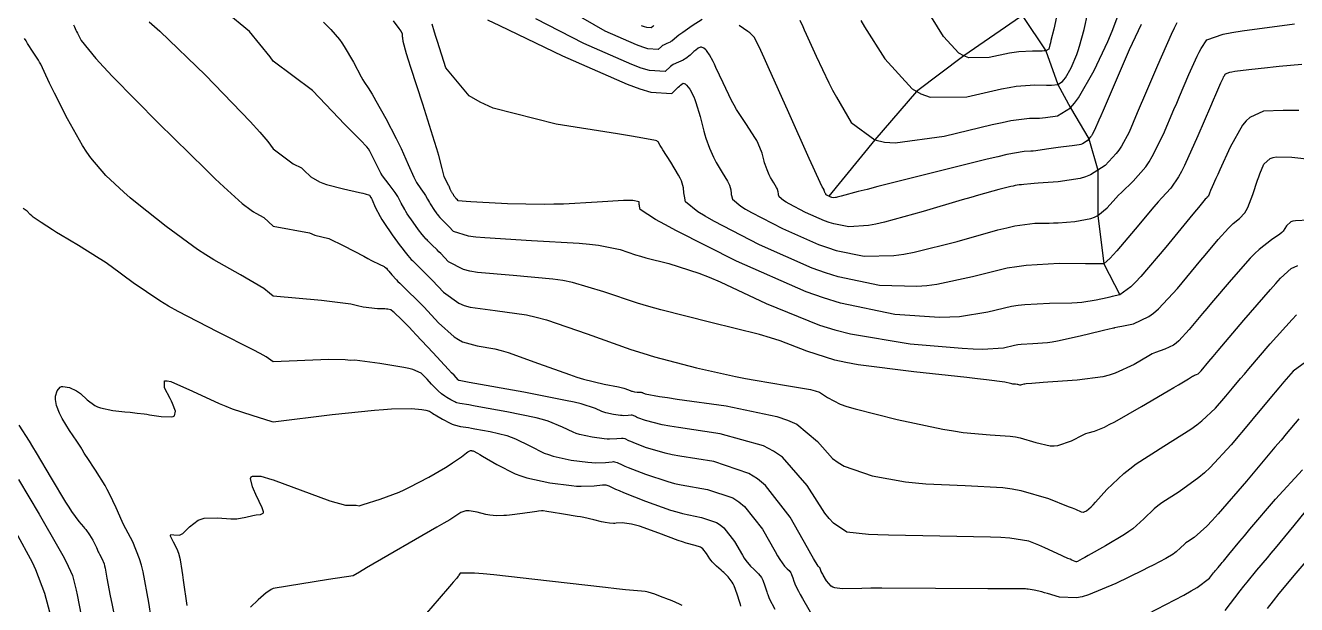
# Model space of a CAD drawing. Header units: metres. Extents: x 837475 to 838479, y 1189012 to 1191015.
# Drawn here: x 837973.4 to 838110, y 1189775.9 to 1189838.2 of the extents above; entities that cross this region are included whole.
import ezdxf

# ---------------------------------------------------------------- set-up
doc = ezdxf.new("R2010")
doc.units = ezdxf.units.M
doc.header["$LTSCALE"] = 0.3
for name, color, linetype in [('COTAS 10', 1, 'Continuous'), ('COTAS INT', 252, 'Continuous'), ('DRENAJE', 5, 'Continuous')]:
    doc.layers.add(name, color=color, linetype=linetype)

msp = doc.modelspace()

# ---------------------------------------------------------------- linework, layer by layer
at = {"layer": 'COTAS 10'}
for points, elevation in [([(838046.109, 1189838.784), (838045.052, 1189838.096), (838044.027, 1189837.395), (838043.807, 1189837.238), (838043.614, 1189837.097), (838043.144, 1189836.718), (838042.84, 1189836.474), (838042.752, 1189836.417), (838042.661, 1189836.365), (838042.319, 1189836.216), (838041.959, 1189836.044), (838041.858, 1189835.978), (838041.757, 1189835.903), (838041.383, 1189835.565), (838040.282, 1189835.628), (838039.722, 1189835.807), (838039.051, 1189836.055), (838035.703, 1189837.532), (838032.129, 1189839.591)], 1820), ([(838005.436, 1189838.517), (838006.22, 1189837.721), (838007.133, 1189836.643), (838007.393, 1189836.275), (838007.656, 1189835.877), (838008.628, 1189834.187), (838009.474, 1189832.617), (838009.656, 1189832.294), (838009.816, 1189832.02), (838010.205, 1189831.433), (838010.645, 1189830.764), (838010.836, 1189830.438), (838011.058, 1189830.05), (838012.107, 1189828.142), (838013.235, 1189825.981), (838013.506, 1189825.434), (838013.759, 1189824.91), (838014.521, 1189823.204), (838015.121, 1189821.851), (838015.271, 1189821.55), (838015.414, 1189821.28), (838015.873, 1189820.571), (838016.236, 1189820.099), (838016.318, 1189819.978), (838016.393, 1189819.863), (838016.597, 1189819.484), (838016.796, 1189819.099), (838016.867, 1189818.98), (838016.945, 1189818.855), (838017.285, 1189818.36), (838017.616, 1189817.907), (838017.689, 1189817.81), (838017.754, 1189817.724), (838017.92, 1189817.515), (838018.061, 1189817.36), (838018.111, 1189817.309), (838018.165, 1189817.255), (838018.397, 1189817.029), (838018.704, 1189816.724), (838018.806, 1189816.619), (838018.914, 1189816.506), (838019.365, 1189816.026), (838020.954, 1189815.548), (838021.78, 1189815.437), (838022.773, 1189815.334), (838027.755, 1189815.037), (838032.911, 1189814.739), (838034.014, 1189814.636), (838034.977, 1189814.524), (838037.282, 1189814.044), (838038.929, 1189813.488), (838039.476, 1189813.327), (838040.063, 1189813.164), (838042.513, 1189812.551), (838045.767, 1189811.51), (838046.861, 1189811.076), (838048.038, 1189810.58), (838052.986, 1189808.265), (838058.703, 1189805.94), (838060.366, 1189805.437), (838062.062, 1189804.996), (838068.477, 1189803.915), (838074.049, 1189803.439), (838075.215, 1189803.379), (838076.218, 1189803.35), (838078.477, 1189803.506), (838079.687, 1189803.793), (838080.029, 1189803.847), (838080.373, 1189803.889), (838081.638, 1189803.95), (838083.2, 1189804.069), (838083.731, 1189804.149), (838084.305, 1189804.248), (838086.737, 1189804.776), (838088.934, 1189805.307), (838089.36, 1189805.409), (838089.708, 1189805.492), (838090.308, 1189805.625), (838090.383, 1189805.634), (838090.401, 1189805.638), (838090.416, 1189805.642), (838090.461, 1189805.661), (838090.787, 1189805.738), (838090.98, 1189805.778), (838091.218, 1189805.827), (838092.449, 1189806.074), (838094.103, 1189806.841), (838094.607, 1189807.217), (838095.132, 1189807.665), (838097.196, 1189809.876), (838099.201, 1189812.311), (838099.688, 1189812.899), (838100.147, 1189813.451), (838101.558, 1189815.133), (838102.652, 1189816.358), (838102.91, 1189816.62), (838103.15, 1189816.85), (838103.853, 1189817.402), (838104.424, 1189818.003), (838104.58, 1189818.263), (838104.734, 1189818.564), (838105.283, 1189819.987), (838105.791, 1189821.511), (838105.921, 1189821.875), (838106.045, 1189822.213), (838106.451, 1189823.227), (838107.143, 1189823.859), (838107.447, 1189823.957), (838107.8, 1189824.022), (838109.484, 1189823.979), (838111.704, 1189823.747)], 1830), ([(838093.267, 1189838.268), (838092.297, 1189836.194), (838091.99, 1189835.514), (838091.667, 1189834.786), (838090.362, 1189831.775), (838089.184, 1189829.011), (838088.94, 1189828.44), (838088.732, 1189827.953), (838088.28, 1189826.893), (838088.021, 1189826.407), (838087.935, 1189826.281), (838087.844, 1189826.159), (838087.462, 1189825.749), (838086.961, 1189825.429), (838086.794, 1189825.364), (838086.615, 1189825.308), (838085.868, 1189825.192), (838084.944, 1189825.108), (838084.654, 1189825.073), (838084.349, 1189825.033), (838083.124, 1189824.845), (838081.951, 1189824.672), (838081.678, 1189824.641), (838081.429, 1189824.618), (838080.718, 1189824.594), (838078.864, 1189824.259), (838077.894, 1189824.039), (838076.726, 1189823.764), (838070.857, 1189822.313), (838064.998, 1189820.826), (838063.835, 1189820.528), (838062.872, 1189820.281), (838061.056, 1189819.801), (838060.611, 1189819.679), (838060.512, 1189819.657), (838060.425, 1189819.641), (838060.199, 1189819.623), (838060.028, 1189819.658), (838059.975, 1189819.675), (838059.92, 1189819.695), (838059.703, 1189819.791), (838059.514, 1189819.889), (838059.478, 1189819.909), (838059.448, 1189819.927), (838059.397, 1189819.969), (838059.392, 1189819.993), (838059.39, 1189820.005), (838059.388, 1189820.027), (838059.38, 1189820.056), (838059.375, 1189820.067), (838059.369, 1189820.079), (838059.336, 1189820.133), (838059.3, 1189820.194), (838059.291, 1189820.21), (838059.283, 1189820.225), (838059.258, 1189820.28), (838059.237, 1189820.341), (838059.231, 1189820.361), (838059.225, 1189820.383), (838059.201, 1189820.472), (838059.158, 1189820.583), (838059.14, 1189820.618), (838059.119, 1189820.655), (838059.021, 1189820.805), (838058.397, 1189822.125), (838058.045, 1189822.9), (838057.615, 1189823.852), (838055.416, 1189828.769), (838053.207, 1189833.704), (838052.771, 1189834.668), (838052.411, 1189835.457), (838051.748, 1189836.853), (838051.391, 1189837.209), (838051.225, 1189837.343), (838051.03, 1189837.491), (838050.082, 1189838.156)], 1820), ([(838110.228, 1189795.853), (838108.876, 1189794.242), (838108.308, 1189793.567), (838107.656, 1189792.792), (838104.601, 1189789.165), (838101.546, 1189785.633), (838100.894, 1189784.918), (838100.326, 1189784.317), (838098.975, 1189783.097), (838098.262, 1189782.635), (838098.095, 1189782.513), (838097.943, 1189782.393), (838097.507, 1189781.979), (838097.054, 1189781.563), (838096.891, 1189781.441), (838096.711, 1189781.317), (838095.928, 1189780.846), (838094.566, 1189780.132), (838094.022, 1189779.856), (838093.406, 1189779.545), (838090.575, 1189778.136), (838087.637, 1189776.917), (838086.952, 1189776.726), (838086.323, 1189776.598), (838084.516, 1189776.665), (838083.217, 1189777.077), (838082.908, 1189777.166), (838082.621, 1189777.245), (838081.767, 1189777.442), (838081.13, 1189777.539), (838080.979, 1189777.556), (838080.84, 1189777.568), (838080.43, 1189777.573), (838078.804, 1189777.563), (838077.898, 1189777.565), (838076.795, 1189777.57), (838071.164, 1189777.606), (838065.421, 1189777.635), (838064.246, 1189777.635), (838063.252, 1189777.631), (838061.164, 1189777.59), (838060.349, 1189777.681), (838060.158, 1189777.761), (838059.982, 1189777.865), (838059.468, 1189778.438), (838059.128, 1189779.034), (838059.062, 1189779.153), (838059.007, 1189779.251), (838058.907, 1189779.438), (838058.882, 1189779.505), (838058.874, 1189779.528), (838058.866, 1189779.552), (838058.834, 1189779.655), (838058.796, 1189779.758), (838058.784, 1189779.782), (838058.772, 1189779.804), (838058.722, 1189779.869), (838058.668, 1189779.921), (838058.653, 1189779.936), (838058.637, 1189779.95), (838058.58, 1189780.002), (838058.084, 1189780.845), (838057.792, 1189781.359), (838057.433, 1189781.994), (838055.576, 1189785.298), (838052.921, 1189788.703), (838052.058, 1189789.402), (838051.139, 1189789.994), (838047.362, 1189791.251), (838043.717, 1189791.829), (838042.882, 1189791.993), (838042.123, 1189792.159), (838040.011, 1189792.774), (838038.692, 1189793.296), (838038.433, 1189793.403), (838038.219, 1189793.494), (838037.83, 1189793.689), (838037.638, 1189793.744), (838037.549, 1189793.747), (838037.444, 1189793.745), (838036.936, 1189793.69), (838036.16, 1189793.663), (838035.887, 1189793.677), (838035.588, 1189793.701), (838034.296, 1189793.868), (838032.922, 1189794.175), (838032.572, 1189794.287), (838032.234, 1189794.412), (838031.12, 1189794.961), (838029.575, 1189795.595), (838028.965, 1189795.773), (838028.276, 1189795.952), (838025.129, 1189796.608), (838022.125, 1189797.148), (838021.526, 1189797.255), (838021.027, 1189797.343), (838020.066, 1189797.504), (838019.731, 1189797.588), (838019.628, 1189797.627), (838019.52, 1189797.673), (838019.091, 1189797.895), (838018.66, 1189798.158), (838018.55, 1189798.23), (838018.446, 1189798.302), (838018.104, 1189798.558), (838017.751, 1189798.872), (838017.639, 1189798.98), (838017.52, 1189799.097), (838017.04, 1189799.596), (838016.551, 1189800.118), (838016.427, 1189800.249), (838016.308, 1189800.375), (838015.921, 1189800.78), (838015.025, 1189801.159), (838014.587, 1189801.268), (838014.065, 1189801.378), (838011.492, 1189801.792), (838008.778, 1189802.157), (838008.306, 1189802.115), (838007.757, 1189802.186), (838006.008, 1189802.239), (838000, 1189801.974), (837999.261, 1189802.505), (837998.627, 1189802.866), (837997.865, 1189803.279), (837994.035, 1189805.2), (837989.802, 1189807.385), (837988.785, 1189807.963), (837987.836, 1189808.53), (837984.967, 1189810.484), (837982.59, 1189812.242), (837981.951, 1189812.685), (837981.319, 1189813.109), (837979.105, 1189814.486), (837977.171, 1189815.627), (837976.717, 1189815.903), (837976.297, 1189816.161), (837975.071, 1189816.95), (837974.238, 1189817.553), (837974.066, 1189817.693), (837973.919, 1189817.823), (837973.598, 1189818.196), (837973.162, 1189818.465)], 1840), ([(837972.702, 1189795.168), (837973.786, 1189793.446), (837974.148, 1189792.853), (837974.537, 1189792.209), (837976.164, 1189789.465), (837977.716, 1189786.884), (837978.057, 1189786.343), (837978.359, 1189785.877), (837979.132, 1189784.822), (837979.625, 1189784.257), (837979.752, 1189784.1), (837979.874, 1189783.944), (837980.281, 1189783.377), (837980.624, 1189782.826), (837980.707, 1189782.68), (837980.784, 1189782.536), (837981.017, 1189782.037), (837981.226, 1189781.563), (837981.288, 1189781.434), (837981.352, 1189781.306), (837981.596, 1189780.855), (837981.838, 1189780.261), (837981.9, 1189780.044), (837981.96, 1189779.803), (837982.156, 1189778.743), (837982.517, 1189776.81), (837982.68, 1189776.019), (837982.87, 1189775.117)], 1840)]:
    msp.add_lwpolyline(points, dxfattribs=dict(at, elevation=elevation))
at = {"layer": 'COTAS INT'}
for points, elevation in [([(838111.253, 1189817.216), (838109.873, 1189817.153), (838109.594, 1189817.094), (838109.361, 1189817.018), (838108.894, 1189816.594), (838108.541, 1189816.035), (838108.379, 1189815.874), (838108.19, 1189815.71), (838107.279, 1189815.093), (838105.949, 1189814.049), (838105.498, 1189813.616), (838105.009, 1189813.12), (838102.942, 1189810.807), (838100.852, 1189808.33), (838100.349, 1189807.73), (838099.879, 1189807.167), (838098.453, 1189805.448), (838097.315, 1189804.228), (838097.025, 1189803.981), (838096.747, 1189803.773), (838095.835, 1189803.35), (838094.814, 1189802.996), (838094.468, 1189802.832), (838094.094, 1189802.639), (838092.511, 1189801.701), (838090.499, 1189800.757), (838089.854, 1189800.559), (838089.171, 1189800.388), (838086.387, 1189800.003), (838083.799, 1189799.827), (838083.24, 1189799.788), (838082.748, 1189799.754), (838081.541, 1189799.667), (838080.906, 1189799.609), (838080.775, 1189799.593), (838080.665, 1189799.577), (838080.429, 1189799.519), (838080.321, 1189799.481), (838080.29, 1189799.478), (838080.26, 1189799.478), (838080.146, 1189799.504), (838080.021, 1189799.542), (838079.982, 1189799.549), (838079.942, 1189799.555), (838079.783, 1189799.565), (838079.502, 1189799.599), (838079.385, 1189799.62), (838079.251, 1189799.646), (838078.624, 1189799.783), (838076.675, 1189800.059), (838075.707, 1189800.172), (838074.553, 1189800.302), (838068.841, 1189800.906), (838062.865, 1189801.679), (838061.546, 1189801.916), (838060.372, 1189802.162), (838057.342, 1189803.131), (838054.499, 1189804.234), (838053.443, 1189804.565), (838052.27, 1189804.905), (838047.059, 1189806.227), (838041.657, 1189807.578), (838040.363, 1189807.938), (838039.156, 1189808.292), (838035.526, 1189809.519), (838032.174, 1189810.509), (838031.142, 1189810.713), (838030.067, 1189810.887), (838025.809, 1189811.263), (838021.972, 1189811.599), (838021.162, 1189811.747), (838020.461, 1189811.92), (838018.84, 1189812.742), (838018.017, 1189813.619), (838017.818, 1189813.825), (838017.633, 1189814.016), (838017.072, 1189814.574), (838016.648, 1189814.986), (838016.55, 1189815.086), (838016.459, 1189815.179), (838016.201, 1189815.461), (838015.898, 1189815.843), (838015.779, 1189816), (838015.646, 1189816.178), (838015.04, 1189817.005), (838014.42, 1189817.909), (838014.277, 1189818.136), (838014.148, 1189818.354), (838013.785, 1189819.057), (838013.412, 1189819.749), (838013.276, 1189819.961), (838013.125, 1189820.18), (838012.462, 1189821.043), (838011.765, 1189821.996), (838011.593, 1189822.272), (838011.43, 1189822.554), (838010.916, 1189823.618), (838010.409, 1189824.626), (838010.25, 1189824.874), (838010.083, 1189825.107), (838009.413, 1189825.833), (838008.18, 1189827.033), (838007.659, 1189827.565), (838007.06, 1189828.184), (838004.245, 1189831.14), (838000, 1189834.303), (837999.691, 1189834.758), (837997.476, 1189837.488), (837994.853, 1189839.659)], 1832), ([(838056.602, 1189838.704), (838056.911, 1189838.05), (838057.081, 1189837.674), (838057.289, 1189837.215), (838058.345, 1189834.854), (838059.714, 1189831.987), (838060.118, 1189831.208), (838060.534, 1189830.435), (838062.128, 1189827.698), (838064.676, 1189825.836), (838065.692, 1189825.614), (838066.844, 1189825.521), (838072.128, 1189826.247), (838077.282, 1189827.493), (838078.352, 1189827.727), (838079.266, 1189827.913), (838081.279, 1189828.183), (838082.348, 1189828.192), (838082.668, 1189828.213), (838082.998, 1189828.243), (838084.277, 1189828.415), (838085.703, 1189829.302), (838086.126, 1189829.781), (838086.562, 1189830.362), (838088.237, 1189833.305), (838089.697, 1189836.412), (838089.997, 1189837.097), (838090.252, 1189837.705), (838090.795, 1189839.269)], 1818), ([(838063.148, 1189838.697), (838063.57, 1189838.018), (838065.721, 1189834.547), (838068.681, 1189831.323), (838069.613, 1189830.801), (838070.595, 1189830.44), (838074.547, 1189830.472), (838078.263, 1189831.329), (838079.097, 1189831.487), (838079.845, 1189831.611), (838081.84, 1189831.772), (838083.095, 1189831.738), (838083.377, 1189831.739), (838083.631, 1189831.744), (838084.31, 1189831.798), (838084.834, 1189832.123), (838084.989, 1189832.299), (838085.149, 1189832.513), (838085.764, 1189833.593), (838086.369, 1189835.03), (838086.523, 1189835.469), (838086.67, 1189835.925), (838087.153, 1189837.717), (838087.539, 1189839.507)], 1816), ([(837978.545, 1189838.231), (837978.653, 1189838.003), (837978.819, 1189837.64), (837978.893, 1189837.49), (837978.978, 1189837.318), (837979.384, 1189836.516), (837980.952, 1189834.583), (837981.771, 1189833.698), (837982.755, 1189832.662), (837987.699, 1189827.655), (837992.747, 1189822.68), (837993.797, 1189821.663), (837994.697, 1189820.802), (837996.694, 1189818.997), (837997.665, 1189818.29), (837997.918, 1189818.123), (837998.164, 1189817.967), (837998.995, 1189817.508), (838000, 1189816.582), (838003.908, 1189815.839), (838004.484, 1189815.597), (838006.009, 1189815.242), (838007.598, 1189814.464), (838009.746, 1189813.331), (838010.198, 1189813.097), (838010.587, 1189812.896), (838011.473, 1189812.456), (838011.874, 1189812.262), (838011.956, 1189812.217), (838012.026, 1189812.176), (838012.175, 1189812.057), (838012.307, 1189811.891), (838012.366, 1189811.82), (838012.434, 1189811.739), (838012.762, 1189811.353), (838013.255, 1189810.815), (838013.427, 1189810.638), (838013.615, 1189810.449), (838014.422, 1189809.663), (838015.491, 1189808.601), (838015.844, 1189808.238), (838016.222, 1189807.844), (838017.791, 1189806.174), (838019.476, 1189804.662), (838019.927, 1189804.369), (838020.371, 1189804.129), (838021.917, 1189803.717), (838023.844, 1189803.39), (838024.528, 1189803.205), (838025.277, 1189802.979), (838028.528, 1189801.821), (838031.846, 1189800.608), (838032.638, 1189800.348), (838033.376, 1189800.121), (838035.583, 1189799.573), (838037.111, 1189799.279), (838037.421, 1189799.212), (838037.681, 1189799.151), (838038.21, 1189798.984), (838038.434, 1189798.873), (838038.502, 1189798.848), (838038.573, 1189798.826), (838038.85, 1189798.764), (838039.11, 1189798.73), (838039.171, 1189798.725), (838039.226, 1189798.722), (838039.382, 1189798.728), (838039.485, 1189798.739), (838039.524, 1189798.739), (838039.562, 1189798.728), (838039.641, 1189798.688), (838039.684, 1189798.67), (838039.736, 1189798.648), (838040.002, 1189798.543), (838041.535, 1189798.268), (838042.385, 1189798.139), (838043.421, 1189797.987), (838048.702, 1189797.249), (838054.15, 1189796.123), (838055.291, 1189795.727), (838056.273, 1189795.294), (838058.492, 1189793.425), (838060.111, 1189791.576), (838060.714, 1189791.155), (838061.384, 1189790.775), (838064.363, 1189789.73), (838067.975, 1189789.092), (838069.045, 1189788.968), (838070.144, 1189788.866), (838074.363, 1189788.688), (838078.422, 1189788.457), (838079.42, 1189788.323), (838080.364, 1189788.158), (838083.318, 1189787.305), (838085.441, 1189786.443), (838085.861, 1189786.272), (838086.207, 1189786.13), (838086.851, 1189785.863), (838087.037, 1189785.83), (838087.096, 1189785.836), (838087.157, 1189785.849), (838087.404, 1189785.952), (838087.901, 1189786.395), (838088.12, 1189786.622), (838088.375, 1189786.896), (838089.592, 1189788.261), (838091.413, 1189789.988), (838092.049, 1189790.489), (838092.742, 1189791), (838095.721, 1189792.927), (838098.612, 1189794.762), (838099.25, 1189795.214), (838099.817, 1189795.642), (838101.279, 1189796.988), (838102.166, 1189798.042), (838102.371, 1189798.286), (838102.559, 1189798.509), (838103.091, 1189799.144), (838103.968, 1189800.181), (838104.373, 1189800.658), (838104.848, 1189801.217), (838107.151, 1189803.923), (838109.489, 1189806.53), (838109.987, 1189807.026)], 1836), ([(837986.707, 1189838.553), (837987.818, 1189837.55), (837992.759, 1189832.793), (837997.553, 1189827.826), (837998.57, 1189826.69), (837999.452, 1189825.658), (838000, 1189824.899), (838002.176, 1189823.265), (838003.07, 1189822.828), (838003.324, 1189822.576), (838004.076, 1189821.869), (838004.993, 1189821.34), (838005.351, 1189821.2), (838005.754, 1189821.062), (838007.585, 1189820.587), (838009.305, 1189820.204), (838009.639, 1189820.125), (838009.911, 1189820.057), (838010.376, 1189819.908), (838010.504, 1189819.667), (838010.564, 1189819.541), (838010.634, 1189819.39), (838010.973, 1189818.63), (838011.5, 1189817.609), (838011.688, 1189817.293), (838011.895, 1189816.963), (838012.796, 1189815.649), (838013.676, 1189814.449), (838013.87, 1189814.19), (838014.042, 1189813.962), (838014.482, 1189813.407), (838014.857, 1189812.997), (838014.988, 1189812.862), (838015.132, 1189812.718), (838015.747, 1189812.118), (838016.562, 1189811.309), (838016.831, 1189811.032), (838017.119, 1189810.732), (838018.316, 1189809.458), (838019.969, 1189808.291), (838020.545, 1189808.058), (838021.172, 1189807.864), (838023.863, 1189807.49), (838027.222, 1189807.035), (838028.271, 1189806.79), (838029.37, 1189806.494), (838033.769, 1189804.994), (838038.447, 1189803.314), (838039.723, 1189802.905), (838040.991, 1189802.519), (838045.499, 1189801.325), (838049.692, 1189800.407), (838050.761, 1189800.195), (838051.789, 1189800.001), (838055.17, 1189799.455), (838057.744, 1189798.996), (838058.264, 1189798.858), (838058.7, 1189798.714), (838059.577, 1189798.155), (838060.928, 1189797.43), (838061.663, 1189797.182), (838062.553, 1189796.914), (838067.073, 1189795.773), (838071.977, 1189794.745), (838073.11, 1189794.548), (838074.145, 1189794.388), (838077.073, 1189794.126), (838079.22, 1189793.991), (838079.763, 1189793.911), (838080.283, 1189793.813), (838081.978, 1189793.305), (838083.505, 1189792.953), (838083.921, 1189792.953), (838084.333, 1189792.996), (838085.795, 1189793.501), (838087.052, 1189794.137), (838087.335, 1189794.261), (838087.589, 1189794.364), (838088.273, 1189794.547), (838089.35, 1189794.974), (838089.852, 1189795.229), (838090.443, 1189795.543), (838093.314, 1189797.175), (838096.187, 1189798.864), (838096.779, 1189799.214), (838097.283, 1189799.513), (838098.369, 1189800.171), (838098.81, 1189800.439), (838098.908, 1189800.493), (838098.995, 1189800.538), (838099.221, 1189800.626), (838099.392, 1189800.706), (838099.444, 1189800.744), (838099.498, 1189800.791), (838099.711, 1189801.019), (838100.556, 1189802.024), (838101.009, 1189802.56), (838101.557, 1189803.209), (838104.327, 1189806.481), (838107.164, 1189809.764), (838107.754, 1189810.419), (838108.26, 1189810.964), (838109.383, 1189812.015), (838110.126, 1189812.341)], 1834), ([(838110.226, 1189829.003), (838109.341, 1189829.012), (838108.547, 1189829.012), (838106.44, 1189828.939), (838104.967, 1189828.262), (838104.573, 1189827.881), (838104.184, 1189827.418), (838102.826, 1189825.047), (838101.728, 1189822.619), (838101.503, 1189822.119), (838101.311, 1189821.694), (838100.902, 1189820.781), (838100.74, 1189820.402), (838100.704, 1189820.314), (838100.672, 1189820.233), (838100.587, 1189819.999), (838100.526, 1189819.84), (838100.509, 1189819.807), (838100.492, 1189819.778), (838100.428, 1189819.711), (838100.35, 1189819.65), (838100.323, 1189819.624), (838100.295, 1189819.595), (838100.173, 1189819.459), (838099.441, 1189818.572), (838099.028, 1189818.069), (838098.523, 1189817.454), (838095.939, 1189814.305), (838093.243, 1189811.161), (838092.668, 1189810.549), (838092.167, 1189810.049), (838090.978, 1189809.178), (838090.163, 1189809.005), (838089.898, 1189808.945), (838089.616, 1189808.881), (838088.457, 1189808.605), (838086.912, 1189808.362), (838086.386, 1189808.317), (838085.819, 1189808.283), (838083.418, 1189808.243), (838080.778, 1189808.117), (838080.06, 1189808.028), (838079.347, 1189807.916), (838076.821, 1189807.317), (838073.773, 1189806.82), (838072.732, 1189806.772), (838071.605, 1189806.764), (838066.821, 1189807.057), (838060.96, 1189808.274), (838059.153, 1189808.848), (838057.267, 1189809.524), (838049.791, 1189812.822), (838043.343, 1189816.085), (838042.104, 1189816.74), (838041.102, 1189817.287), (838039.459, 1189818.363), (838039.381, 1189818.713), (838039.366, 1189818.803), (838039.354, 1189818.888), (838039.334, 1189819.169), (838038.646, 1189819.323), (838038.212, 1189819.328), (838037.672, 1189819.317), (838034.845, 1189819.142), (838031.224, 1189818.948), (838030.184, 1189818.925), (838029.128, 1189818.914), (838025.178, 1189818.988), (838021.9, 1189819.134), (838021.267, 1189819.17), (838020.753, 1189819.204), (838019.89, 1189819.31), (838019.812, 1189819.394), (838019.682, 1189819.524), (838019.672, 1189819.533), (838019.664, 1189819.542), (838019.639, 1189819.569), (838019.61, 1189819.605), (838019.599, 1189819.62), (838019.586, 1189819.637), (838019.529, 1189819.715), (838019.47, 1189819.801), (838019.456, 1189819.823), (838019.444, 1189819.844), (838019.374, 1189819.976), (838019.361, 1189819.996), (838019.347, 1189820.017), (838019.284, 1189820.099), (838019.204, 1189820.222), (838019.179, 1189820.269), (838019.153, 1189820.321), (838019.049, 1189820.556), (838018.913, 1189820.859), (838018.867, 1189820.954), (838018.817, 1189821.054), (838018.607, 1189821.456), (838018.4, 1189821.921), (838018.352, 1189822.061), (838018.309, 1189822.205), (838018.188, 1189822.765), (838017.807, 1189824.183), (838017.601, 1189824.868), (838017.35, 1189825.68), (838016.078, 1189829.67), (838014.81, 1189833.636), (838014.562, 1189834.434), (838014.358, 1189835.1), (838013.995, 1189836.422), (838013.937, 1189836.829), (838013.926, 1189836.919), (838013.916, 1189837), (838013.901, 1189837.208), (838013.753, 1189837.518), (838013.66, 1189837.663), (838013.545, 1189837.833), (838012.943, 1189838.66)], 1828), ([(838110.544, 1189833.945), (838108.101, 1189833.722), (838107.475, 1189833.662), (838106.87, 1189833.602), (838104.866, 1189833.391), (838103.341, 1189833.193), (838103.038, 1189833.142), (838102.788, 1189833.092), (838102.313, 1189832.925), (838102.152, 1189832.676), (838102.098, 1189832.575), (838102.04, 1189832.46), (838101.799, 1189831.926), (838101.265, 1189830.678), (838101.023, 1189830.113), (838100.74, 1189829.452), (838099.375, 1189826.269), (838097.936, 1189823.093), (838097.606, 1189822.436), (838097.305, 1189821.876), (838096.468, 1189820.657), (838095.488, 1189819.621), (838095.097, 1189819.175), (838094.656, 1189818.661), (838092.632, 1189816.234), (838090.679, 1189813.917), (838090.283, 1189813.473), (838089.949, 1189813.114), (838089.264, 1189812.532), (838088.358, 1189812.519), (838087.884, 1189812.519), (838087.315, 1189812.522), (838084.455, 1189812.544), (838080.908, 1189812.347), (838079.905, 1189812.211), (838078.893, 1189812.04), (838075.166, 1189811.128), (838071.329, 1189810.29), (838070.248, 1189810.166), (838069.16, 1189810.089), (838065.166, 1189810.198), (838060.727, 1189811.12), (838059.359, 1189811.555), (838057.93, 1189812.067), (838052.269, 1189814.564), (838047.368, 1189817.103), (838046.419, 1189817.641), (838045.647, 1189818.108), (838044.33, 1189819.2), (838044.196, 1189819.811), (838044.168, 1189819.975), (838044.145, 1189820.137), (838044.099, 1189820.701), (838043.879, 1189821.459), (838043.747, 1189821.743), (838043.584, 1189822.059), (838042.737, 1189823.468), (838041.889, 1189824.783), (838041.725, 1189825.04), (838041.592, 1189825.25), (838041.365, 1189825.622), (838041.305, 1189825.69), (838041.277, 1189825.709), (838041.243, 1189825.727), (838041.08, 1189825.793), (838039.325, 1189826.101), (838038.289, 1189826.272), (838037.013, 1189826.48), (838030.415, 1189827.544), (838023.637, 1189829.268), (838022.249, 1189829.893), (838021.071, 1189830.582), (838018.579, 1189833.602), (838017.678, 1189836.411), (838017.503, 1189836.967), (838017.36, 1189837.426), (838017.114, 1189838.281)], 1826), ([(838023.047, 1189838.755), (838024.345, 1189838.13), (838031.12, 1189834.9), (838038.038, 1189831.847), (838039.425, 1189831.334), (838040.583, 1189830.965), (838042.858, 1189830.834), (838043.519, 1189831.496), (838043.66, 1189831.627), (838043.782, 1189831.736), (838044.069, 1189831.939), (838044.282, 1189831.873), (838044.358, 1189831.811), (838044.441, 1189831.731), (838044.801, 1189831.284), (838045.214, 1189830.488), (838045.33, 1189830.186), (838045.447, 1189829.85), (838045.878, 1189828.343), (838046.3, 1189826.766), (838046.412, 1189826.386), (838046.521, 1189826.029), (838046.898, 1189824.944), (838047.329, 1189823.983), (838047.473, 1189823.706), (838047.627, 1189823.422), (838048.27, 1189822.357), (838048.845, 1189821.399), (838048.956, 1189821.184), (838049.046, 1189820.991), (838049.195, 1189820.476), (838049.227, 1189820.093), (838049.243, 1189819.983), (838049.261, 1189819.872), (838049.353, 1189819.456), (838050.247, 1189818.714), (838050.772, 1189818.397), (838051.417, 1189818.031), (838054.747, 1189816.306), (838058.594, 1189814.61), (838059.564, 1189814.262), (838060.494, 1189813.966), (838063.51, 1189813.34), (838066.716, 1189813.414), (838067.765, 1189813.56), (838068.884, 1189813.76), (838073.51, 1189814.938), (838077.883, 1189816.169), (838078.844, 1189816.403), (838079.695, 1189816.59), (838081.865, 1189816.879), (838083.413, 1189816.9), (838083.873, 1189816.918), (838084.346, 1189816.942), (838086.168, 1189817.073), (838087.862, 1189817.399), (838088.254, 1189817.546), (838088.614, 1189817.717), (838089.637, 1189818.541), (838090.557, 1189819.579), (838090.851, 1189819.885), (838091.163, 1189820.2), (838092.431, 1189821.408), (838093.768, 1189822.953), (838094.124, 1189823.481), (838094.472, 1189824.052), (838095.676, 1189826.477), (838096.803, 1189829.107), (838097.103, 1189829.808), (838097.398, 1189830.498), (838098.419, 1189832.889), (838099.311, 1189834.864), (838099.524, 1189835.291), (838099.723, 1189835.666), (838100.322, 1189836.587), (838102.078, 1189837.206), (838103.007, 1189837.39), (838104.128, 1189837.58), (838109.774, 1189838.313)], 1824), ([(838097.115, 1189838.448), (838096.829, 1189837.866), (838096.507, 1189837.182), (838095.038, 1189833.851), (838093.531, 1189830.317), (838093.184, 1189829.504), (838092.867, 1189828.763), (838091.978, 1189826.685), (838091.163, 1189825.153), (838090.893, 1189824.756), (838090.604, 1189824.371), (838089.401, 1189823.08), (838087.823, 1189822.072), (838087.297, 1189821.866), (838086.734, 1189821.692), (838084.379, 1189821.325), (838082.227, 1189821.188), (838081.792, 1189821.157), (838081.426, 1189821.13), (838080.683, 1189821.06), (838080.427, 1189821.022), (838080.367, 1189821.015), (838080.313, 1189821.01), (838080.157, 1189821.005), (838079.751, 1189820.932), (838079.539, 1189820.884), (838079.284, 1189820.823), (838078, 1189820.506), (838075.798, 1189819.903), (838074.964, 1189819.663), (838074.032, 1189819.391), (838069.854, 1189818.146), (838065.699, 1189817.007), (838064.781, 1189816.802), (838063.965, 1189816.646), (838061.854, 1189816.482), (838060.261, 1189816.812), (838059.77, 1189816.968), (838059.257, 1189817.152), (838057.225, 1189818.049), (838055.465, 1189818.96), (838055.125, 1189819.153), (838054.847, 1189819.321), (838054.375, 1189819.713), (838054.327, 1189819.932), (838054.317, 1189819.991), (838054.309, 1189820.049), (838054.292, 1189820.252), (838054.213, 1189820.524), (838054.166, 1189820.626), (838054.107, 1189820.739), (838053.803, 1189821.245), (838053.463, 1189821.808), (838053.382, 1189821.958), (838053.306, 1189822.104), (838053.078, 1189822.612), (838052.879, 1189823.185), (838052.821, 1189823.374), (838052.762, 1189823.575), (838052.539, 1189824.408), (838052.141, 1189825.442), (838051.972, 1189825.77), (838051.777, 1189826.115), (838050.859, 1189827.514), (838049.813, 1189829.119), (838049.538, 1189829.595), (838049.27, 1189830.084), (838048.351, 1189831.966), (838047.593, 1189833.63), (838047.426, 1189833.982), (838047.277, 1189834.288), (838046.893, 1189835.002), (838046.637, 1189835.359), (838046.569, 1189835.44), (838046.503, 1189835.513), (838046.272, 1189835.713), (838046.047, 1189835.803), (838045.984, 1189835.807), (838045.92, 1189835.801), (838045.689, 1189835.705), (838045.414, 1189835.497), (838045.323, 1189835.421), (838045.226, 1189835.337), (838044.821, 1189834.968), (838044.355, 1189834.594), (838044.219, 1189834.507), (838044.081, 1189834.427), (838043.556, 1189834.198), (838043.005, 1189833.935), (838042.849, 1189833.833), (838042.693, 1189833.718), (838042.121, 1189833.2), (838040.433, 1189833.297), (838039.573, 1189833.57), (838038.544, 1189833.951), (838033.412, 1189836.216), (838028.237, 1189838.861)], 1822), ([(838039.557, 1189838.159), (838039.87, 1189838.043), (838040.132, 1189837.96), (838040.645, 1189837.93), (838040.82, 1189838.088), (838040.867, 1189838.123), (838040.914, 1189838.154)], 1818), ([(838084.175, 1189839.073), (838083.884, 1189837.767), (838083.59, 1189836.526), (838083.527, 1189836.271), (838083.473, 1189836.055), (838083.343, 1189835.593), (838083.032, 1189835.435), (838082.863, 1189835.409), (838082.659, 1189835.392), (838081.622, 1189835.395), (838080.135, 1189835.321), (838079.647, 1189835.256), (838079.125, 1189835.17), (838076.965, 1189834.698), (838074.766, 1189834.679), (838074.219, 1189834.881), (838073.7, 1189835.171), (838072.053, 1189836.965), (838070.756, 1189839.038)], 1814), ([(838110.926, 1189801.931), (838109.604, 1189800.995), (838108.614, 1189799.828), (838108.072, 1189799.186), (838107.105, 1189798.033), (838105.883, 1189796.574), (838105.451, 1189796.06), (838104.98, 1189795.499), (838102.94, 1189793.077), (838100.682, 1189790.638), (838100.072, 1189790.066), (838099.469, 1189789.54), (838097.348, 1189788.012), (838095.502, 1189786.818), (838095.072, 1189786.501), (838094.678, 1189786.19), (838093.55, 1189785.12), (838092.377, 1189784.044), (838091.955, 1189783.729), (838091.491, 1189783.408), (838089.465, 1189782.188), (838087.599, 1189781.162), (838087.236, 1189780.963), (838086.939, 1189780.8), (838086.424, 1189780.52), (838086.339, 1189780.495), (838086.314, 1189780.493), (838086.289, 1189780.493), (838086.191, 1189780.513), (838085.832, 1189780.666), (838085.642, 1189780.751), (838085.412, 1189780.854), (838084.255, 1189781.378), (838082.93, 1189781.972), (838082.595, 1189782.118), (838082.273, 1189782.257), (838081.225, 1189782.696), (838079.174, 1189783.017), (838078.219, 1189783.083), (838077.098, 1189783.137), (838071.653, 1189783.249), (838066.143, 1189783.343), (838064.98, 1189783.387), (838063.974, 1189783.438), (838061.653, 1189783.686), (838060.214, 1189784.636), (838059.765, 1189785.129), (838059.294, 1189785.722), (838057.408, 1189788.695), (838054.735, 1189791.752), (838053.768, 1189792.397), (838052.702, 1189792.956), (838048.032, 1189794.25), (838043.569, 1189794.908), (838042.634, 1189795.066), (838041.829, 1189795.214), (838040.007, 1189795.659), (838039.214, 1189795.972), (838039.058, 1189796.037), (838038.93, 1189796.091), (838038.696, 1189796.209), (838038.581, 1189796.242), (838038.527, 1189796.243), (838038.464, 1189796.242), (838038.159, 1189796.209), (838037.693, 1189796.192), (838037.529, 1189796.201), (838037.349, 1189796.216), (838036.573, 1189796.316), (838035.748, 1189796.5), (838035.537, 1189796.568), (838035.334, 1189796.643), (838034.665, 1189796.973), (838033.104, 1189797.468), (838032.339, 1189797.647), (838031.429, 1189797.844), (838026.941, 1189798.708), (838021.068, 1189799.77), (838020.001, 1189799.963), (838019.996, 1189799.964), (838019.995, 1189799.965), (838019.987, 1189799.969), (838019.98, 1189799.973), (838019.979, 1189799.974), (838019.977, 1189799.975), (838019.967, 1189799.983), (838019.956, 1189799.994), (838019.942, 1189800.009), (838019.936, 1189800.016), (838019.928, 1189800.023), (838019.894, 1189800.059), (838019.453, 1189800.533), (838019.19, 1189800.816), (838018.866, 1189801.165), (838017.187, 1189802.976), (838015.386, 1189804.902), (838014.985, 1189805.324), (838014.627, 1189805.697), (838013.689, 1189806.643), (838013.128, 1189807.168), (838013.007, 1189807.277), (838012.901, 1189807.37), (838012.645, 1189807.572), (838012.333, 1189807.647), (838012.191, 1189807.66), (838012.026, 1189807.668), (838011.23, 1189807.67), (838009.697, 1189807.872), (838009.067, 1189808.008), (838008.348, 1189808.178), (838005.216, 1189808.586), (838000, 1189809.046), (837999.624, 1189809.377), (837999.014, 1189809.855), (837996.515, 1189811.354), (837993.63, 1189812.949), (837992.777, 1189813.488), (837991.899, 1189814.069), (837988.532, 1189816.519), (837985.39, 1189819.019), (837984.654, 1189819.631), (837983.977, 1189820.209), (837982.017, 1189822.006), (837980.424, 1189823.899), (837979.979, 1189824.537), (837979.531, 1189825.225), (837977.898, 1189828.12), (837976.515, 1189830.855), (837976.225, 1189831.441), (837975.975, 1189831.954), (837975.407, 1189833.19), (837975.041, 1189833.97), (837974.917, 1189834.196), (837974.785, 1189834.425), (837974.228, 1189835.289), (837973.623, 1189836.211), (837973.46, 1189836.478), (837973.3, 1189836.75)], 1838), ([(837987.167, 1189772.822), (837986.649, 1189776.124), (837986.042, 1189779.394), (837985.859, 1189780.135), (837985.668, 1189780.806), (837984.922, 1189782.637), (837984.168, 1189784.028), (837983.971, 1189784.421), (837983.78, 1189784.818), (837983.136, 1189786.281), (837982.426, 1189787.806), (837982.194, 1189788.242), (837981.946, 1189788.684), (837980.923, 1189790.329), (837980.018, 1189791.693), (837979.845, 1189791.957), (837979.705, 1189792.173), (837979.481, 1189792.543), (837979.467, 1189792.599), (837979.459, 1189792.617), (837979.45, 1189792.636), (837979.405, 1189792.711), (837979.053, 1189793.239), (837978.903, 1189793.466), (837978.141, 1189794.618), (837977.356, 1189795.886), (837977.191, 1189796.186), (837977.049, 1189796.464), (837976.724, 1189797.281), (837976.628, 1189797.933), (837976.629, 1189798.107), (837976.643, 1189798.277), (837976.792, 1189798.866), (837977.134, 1189799.267), (837977.269, 1189799.319), (837977.421, 1189799.346), (837978.113, 1189799.229), (837978.895, 1189798.853), (837979.103, 1189798.717), (837979.307, 1189798.567), (837980.016, 1189797.908), (837980.856, 1189797.274), (837981.144, 1189797.14), (837981.455, 1189797.023), (837982.777, 1189796.752), (837984.08, 1189796.615), (837984.653, 1189796.555), (837985.416, 1189796.474), (837986.168, 1189796.38), (837986.433, 1189796.342), (837986.723, 1189796.299), (837987.976, 1189796.104), (837989.073, 1189796.055), (837989.265, 1189796.105), (837989.408, 1189796.181), (837989.519, 1189796.686), (837989.211, 1189797.487), (837989.09, 1189797.75), (837988.953, 1189798.032), (837988.329, 1189799.2), (837988.353, 1189799.929), (837988.624, 1189799.934), (837989.01, 1189799.853), (837991.363, 1189798.848), (837994.224, 1189797.498), (837994.931, 1189797.2), (837995.602, 1189796.935), (837997.715, 1189796.25), (837999.855, 1189795.576), (838000, 1189795.521), (838006.356, 1189796.313), (838010.891, 1189796.779), (838011.874, 1189796.859), (838012.737, 1189796.919), (838014.867, 1189796.963), (838015.99, 1189796.861), (838016.219, 1189796.83), (838016.412, 1189796.798), (838016.814, 1189796.67), (838017.128, 1189796.456), (838017.267, 1189796.37), (838017.428, 1189796.272), (838018.195, 1189795.821), (838019.047, 1189795.381), (838019.262, 1189795.29), (838019.467, 1189795.212), (838020.131, 1189795.045), (838020.987, 1189794.915), (838021.313, 1189794.86), (838021.678, 1189794.798), (838023.318, 1189794.507), (838025.122, 1189794.06), (838025.591, 1189793.899), (838026.045, 1189793.722), (838027.575, 1189792.949), (838029.133, 1189792.181), (838029.606, 1189792.007), (838030.097, 1189791.849), (838032.019, 1189791.42), (838033.826, 1189791.187), (838034.245, 1189791.153), (838034.627, 1189791.133), (838035.713, 1189791.171), (838036.424, 1189791.247), (838036.57, 1189791.251), (838036.695, 1189791.247), (838036.963, 1189791.17), (838037.508, 1189790.897), (838037.807, 1189790.769), (838038.17, 1189790.619), (838040.015, 1189789.889), (838042.417, 1189789.105), (838043.13, 1189788.92), (838043.864, 1189788.75), (838046.692, 1189788.252), (838049.398, 1189787.352), (838050.055, 1189786.927), (838050.674, 1189786.427), (838052.576, 1189783.988), (838053.938, 1189781.592), (838054.216, 1189781.12), (838054.45, 1189780.729), (838054.939, 1189780.007), (838055.143, 1189779.823), (838055.198, 1189779.771), (838055.253, 1189779.72), (838055.446, 1189779.533), (838055.623, 1189779.301), (838055.668, 1189779.222), (838055.71, 1189779.136), (838055.845, 1189778.771), (838055.959, 1189778.404), (838056.015, 1189778.236), (838056.104, 1189777.997), (838056.46, 1189777.33), (838056.656, 1189776.98), (838056.894, 1189776.557), (838058.104, 1189774.432)], 1842), ([(837990.755, 1189775.793), (837990.374, 1189778.5), (837990.293, 1189779.07), (837990.223, 1189779.563), (837990.059, 1189780.694), (837989.885, 1189781.367), (837989.808, 1189781.571), (837989.719, 1189781.782), (837989.296, 1189782.606), (837988.996, 1189783.255), (837988.986, 1189783.356), (837989.007, 1189783.422), (837989.345, 1189783.377), (837989.932, 1189783.345), (837990.11, 1189783.42), (837990.295, 1189783.53), (837991.021, 1189784.231), (837991.95, 1189784.951), (837992.264, 1189785.073), (837992.601, 1189785.162), (837994.021, 1189785.205), (837995.452, 1189785.108), (837995.795, 1189785.108), (837996.116, 1189785.121), (837997.086, 1189785.267), (837997.828, 1189785.451), (837998.005, 1189785.488), (837998.171, 1189785.52), (837998.667, 1189785.581), (837998.947, 1189785.705), (837998.976, 1189785.775), (837998.983, 1189785.861), (837998.836, 1189786.299), (837998.501, 1189786.971), (837998.39, 1189787.204), (837998.272, 1189787.458), (837997.781, 1189788.541), (837997.59, 1189789.458), (837997.66, 1189789.606), (837997.784, 1189789.708), (837998.677, 1189789.695), (837999.887, 1189789.345), (838000, 1189789.307), (838006.096, 1189787.031), (838007.771, 1189786.59), (838008.916, 1189786.59), (838009.259, 1189786.509), (838009.693, 1189786.65), (838011.511, 1189787.235), (838013.536, 1189787.989), (838014.1, 1189788.235), (838014.666, 1189788.497), (838016.723, 1189789.58), (838018.52, 1189790.641), (838018.921, 1189790.89), (838019.281, 1189791.119), (838020.236, 1189791.783), (838020.805, 1189792.211), (838020.921, 1189792.292), (838021.02, 1189792.356), (838021.229, 1189792.451), (838021.329, 1189792.437), (838021.358, 1189792.432), (838021.389, 1189792.427), (838021.507, 1189792.407), (838021.969, 1189792.168), (838022.217, 1189792.025), (838022.516, 1189791.85), (838024.03, 1189790.938), (838026.033, 1189789.95), (838026.641, 1189789.726), (838027.271, 1189789.524), (838029.742, 1189788.972), (838032.065, 1189788.672), (838032.603, 1189788.629), (838033.094, 1189788.603), (838034.49, 1189788.652), (838035.403, 1189788.75), (838035.592, 1189788.755), (838035.752, 1189788.75), (838036.097, 1189788.651), (838036.797, 1189788.3), (838037.181, 1189788.136), (838037.648, 1189787.943), (838040.02, 1189787.005), (838042.711, 1189786.051), (838043.378, 1189785.848), (838044.012, 1189785.671), (838046.022, 1189785.253), (838047.656, 1189784.71), (838048.053, 1189784.453), (838048.427, 1189784.151), (838049.575, 1189782.678), (838050.443, 1189781.191), (838050.64, 1189780.88), (838050.817, 1189780.613), (838051.298, 1189780.012), (838051.648, 1189779.695), (838051.743, 1189779.607), (838051.837, 1189779.518), (838052.17, 1189779.196), (838052.475, 1189778.799), (838052.551, 1189778.662), (838052.623, 1189778.515), (838052.856, 1189777.887), (838053.052, 1189777.256), (838053.102, 1189777.106), (838053.149, 1189776.968), (838053.302, 1189776.557), (838053.914, 1189775.41)], 1844), ([(838094.002, 1189774.896), (838097.875, 1189776.909), (838098.656, 1189777.349), (838099.311, 1189777.738), (838100.624, 1189778.718), (838101.062, 1189779.29), (838101.166, 1189779.423), (838101.262, 1189779.543), (838101.544, 1189779.885), (838101.861, 1189780.26), (838101.98, 1189780.403), (838102.111, 1189780.562), (838102.696, 1189781.275), (838103.875, 1189782.689), (838104.381, 1189783.289), (838104.965, 1189783.98), (838107.722, 1189787.233), (838110.613, 1189790.362)], 1842), ([(837972.647, 1189789.342), (837974.861, 1189785.592), (837976.975, 1189781.917), (837977.399, 1189781.149), (837977.754, 1189780.489), (837978.454, 1189779.004), (837978.746, 1189777.873), (837978.843, 1189777.435), (837978.947, 1189776.945), (837979.383, 1189774.724)], 1838), ([(838050.282, 1189775.699), (838050.215, 1189775.896), (838050.145, 1189776.108), (838049.867, 1189777.003), (838049.537, 1189777.893), (838049.434, 1189778.103), (838049.326, 1189778.296), (838048.894, 1189778.86), (838048.422, 1189779.317), (838048.289, 1189779.442), (838048.154, 1189779.568), (838047.657, 1189780.017), (838047.183, 1189780.497), (838047.064, 1189780.641), (838046.949, 1189780.79), (838046.575, 1189781.368), (838046.18, 1189781.875), (838046.051, 1189781.979), (838045.914, 1189782.067), (838045.352, 1189782.254), (838044.381, 1189782.506), (838043.988, 1189782.635), (838043.539, 1189782.789), (838041.469, 1189783.561), (838039.386, 1189784.302), (838038.93, 1189784.438), (838038.525, 1189784.543), (838037.502, 1189784.671), (838036.88, 1189784.624), (838036.73, 1189784.618), (838036.589, 1189784.616), (838036.16, 1189784.634), (838035.676, 1189784.713), (838035.502, 1189784.749), (838035.309, 1189784.791), (838034.467, 1189784.994), (838033.382, 1189785.237), (838033.037, 1189785.305), (838032.673, 1189785.373), (838031.195, 1189785.622), (838029.885, 1189785.825), (838029.626, 1189785.865), (838029.412, 1189785.897), (838029.013, 1189785.954), (838028.925, 1189785.962), (838028.906, 1189785.962), (838028.89, 1189785.963), (838028.853, 1189785.96), (838028.528, 1189785.913), (838028.33, 1189785.886), (838028.086, 1189785.852), (838026.813, 1189785.679), (838025.42, 1189785.51), (838025.1, 1189785.479), (838024.809, 1189785.455), (838023.994, 1189785.428), (838023.296, 1189785.496), (838023.079, 1189785.533), (838022.851, 1189785.579), (838021.942, 1189785.806), (838021.079, 1189785.971), (838020.88, 1189785.976), (838020.7, 1189785.963), (838020.192, 1189785.77), (838018.982, 1189785.008), (838018.357, 1189784.636), (838017.607, 1189784.195), (838010.06, 1189779.821), (838009.284, 1189779.365), (838008.627, 1189778.974), (838005.963, 1189778.568), (838000, 1189777.621), (837999.802, 1189777.517), (837999.531, 1189777.341), (837999.269, 1189777.154), (837998.395, 1189776.39), (837997.57, 1189775.609)], 1846), ([(838102.311, 1189775.253), (838103.934, 1189777.373), (838104.317, 1189777.862), (838104.672, 1189778.31), (838105.716, 1189779.573), (838106.851, 1189780.914), (838107.263, 1189781.41), (838107.718, 1189781.959), (838109.717, 1189784.395), (838111.564, 1189786.636)], 1844), ([(837976.264, 1189774.153), (837975.481, 1189777.088), (837974.501, 1189779.61), (837974.137, 1189780.394), (837973.732, 1189781.216), (837971.933, 1189784.49)], 1836), ([(838111.2, 1189780.784), (838109.888, 1189779.262), (838108.082, 1189777.076), (838107.468, 1189776.302), (838106.805, 1189775.455)], 1846), ([(838043.96, 1189775.785), (838043.677, 1189775.917), (838042.874, 1189776.272), (838042.209, 1189776.542), (838042.012, 1189776.619), (838041.81, 1189776.698), (838041.035, 1189776.995), (838040.318, 1189777.233), (838040.153, 1189777.274), (838040.002, 1189777.305), (838039.575, 1189777.33), (838037.859, 1189777.471), (838036.895, 1189777.574), (838035.718, 1189777.706), (838029.702, 1189778.418), (838023.727, 1189779.092), (838022.576, 1189779.201), (838021.643, 1189779.276), (838020.094, 1189779.265), (838019.963, 1189779.044), (838019.925, 1189778.986), (838019.886, 1189778.929), (838019.738, 1189778.736), (838019.356, 1189778.289), (838019.169, 1189778.072), (838018.946, 1189777.814), (838017.851, 1189776.546), (838016.487, 1189774.976)], 1848)]:
    msp.add_lwpolyline(points, dxfattribs=dict(at, elevation=elevation))
at = {"layer": 'DRENAJE'}
for p, q in [((838080.33, 1189839.064, 1812), (838074.219, 1189834.881, 1814)), ((838080.555, 1189839.105, 1812), (838083.032, 1189835.435, 1814)), ((838083.032, 1189835.435, 1814), (838084.31, 1189831.798, 1816)), ((838074.219, 1189834.881, 1814), (838069.147, 1189831.062, 1816)), ((838069.147, 1189831.062, 1816), (838064.676, 1189825.836, 1818)), ((838084.31, 1189831.798, 1816), (838085.703, 1189829.302, 1818)), ((838085.703, 1189829.302, 1818), (838087.653, 1189825.954, 1820)), ((838064.676, 1189825.836, 1818), (838059.703, 1189819.791, 1820)), ((838087.653, 1189825.954, 1820), (838088.612, 1189822.576, 1822)), ((838088.612, 1189822.576, 1822), (838088.614, 1189817.717, 1824)), ((838088.614, 1189817.717, 1824), (838089.264, 1189812.532, 1826)), ((838089.264, 1189812.532, 1826), (838090.978, 1189809.178, 1828))]:
    msp.add_line(p, q, dxfattribs=at)

doc.saveas('drawing.dxf')
